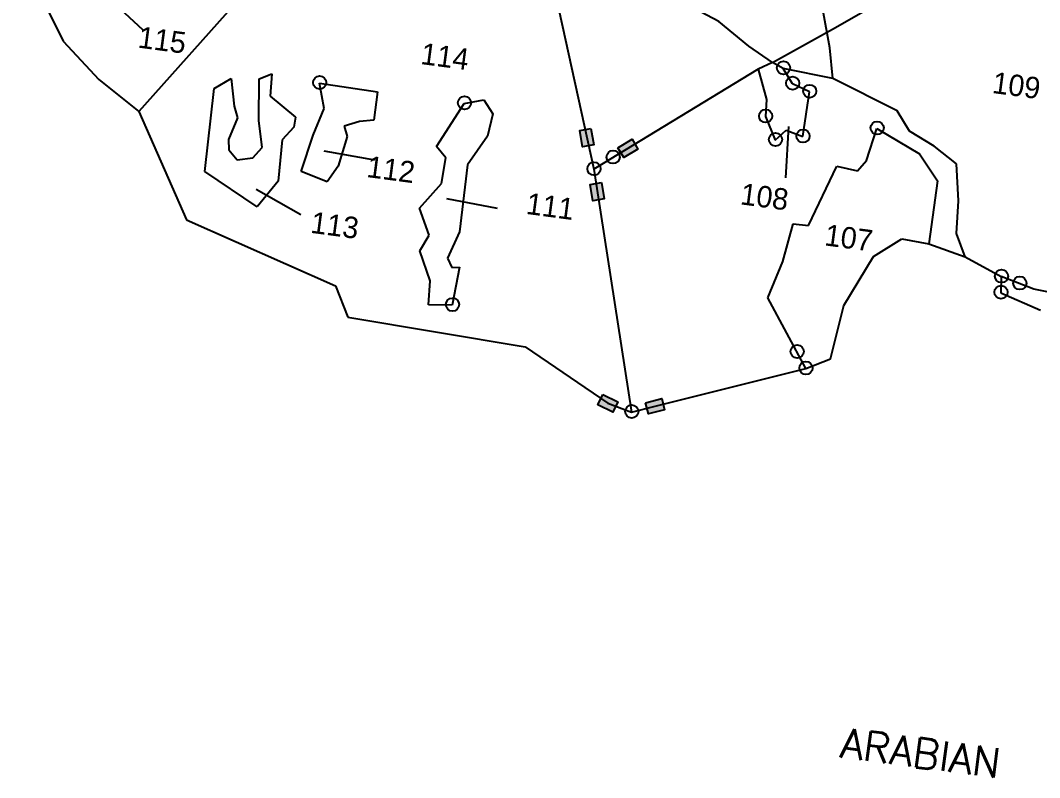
# Model space of a CAD drawing. Header units: metres. Extents: x 291285 to 296393, y 1982985 to 1990470.
# Drawn here: x 292150 to 293031, y 1983592 to 1984246 of the extents above; entities that cross this region are included whole.
import ezdxf

# ---------------------------------------------------------------- set-up
doc = ezdxf.new("R2010")
doc.units = ezdxf.units.M
for name, color, linetype in [('LINE_WATER', 4, 'Continuous'), ('POLY_PARCEL', 6, 'Continuous'), ('SYM_STONE', 1, 'Continuous'), ('TEXT_MAPOUT', 7, 'Continuous'), ('TEXT_PARCEL', 7, 'Continuous'), ('V_BOUND_LINE', 7, 'Continuous')]:
    doc.layers.add(name, color=color, linetype=linetype)
doc.styles.get("Standard").update_dxf_attribs({"font": 'simplex.shx'})
doc.styles.add('TEXT_MAP', font='')
doc.styles.get('TEXT_MAP').set_extended_font_data('Kruti Dev 050')
doc.dimstyles.get("Standard").update_dxf_attribs({"dimtxt": 0.18, "dimasz": 0.18, "dimexe": 0.18, "dimexo": 0.0625, "dimgap": 0.09, "dimtad": 0, "dimtih": 1, "dimtoh": 1, "dimdec": 4, "dimzin": 0, "dimdsep": 46, "dimtxsty": 'Standard', "dimcen": 0.09, "dimadec": 0, "dimazin": 0, "dimtfac": 1, "dimtdec": 4, "dimtofl": 0, "dimtmove": 0, "dimatfit": 3, "dimfxl": 1, "dimtolj": 1, "dimtzin": 0, "dimarcsym": 0})

msp = doc.modelspace()

# ---------------------------------------------------------------- hatches: boundary and pattern name
for points in [[(292635.87, 1984137.13), (292645.63, 1984138.86), (292643.13, 1984152.96), (292633.38, 1984151.23)], [(292683.77, 1984135.18), (292678.63, 1984143.64), (292666.39, 1984136.2), (292671.54, 1984127.74)], [(292644.7, 1984090.53), (292654.49, 1984092.06), (292652.28, 1984106.21), (292642.49, 1984104.68)], [(292662, 1983907.92), (292666.31, 1983916.84), (292653.42, 1983923.07), (292649.1, 1983914.15)], [(292706.73, 1983909.88), (292704.33, 1983919.49), (292690.43, 1983916.01), (292692.83, 1983906.4)]]:
    msp.add_hatch(color=256).paths.add_polyline_path(points)

# ---------------------------------------------------------------- linework, layer by layer
for points in [[(292643.13, 1984152.96), (292645.63, 1984138.86), (292635.87, 1984137.13), (292633.38, 1984151.23)], [(292666.39, 1984136.2), (292678.63, 1984143.64), (292683.77, 1984135.18), (292671.54, 1984127.74)], [(292652.28, 1984106.21), (292654.49, 1984092.06), (292644.7, 1984090.53), (292642.49, 1984104.68)], [(292653.42, 1983923.07), (292666.31, 1983916.84), (292662, 1983907.92), (292649.1, 1983914.15)], [(292690.43, 1983916.01), (292704.33, 1983919.49), (292706.73, 1983909.88), (292692.83, 1983906.4)]]:
    msp.add_lwpolyline(points, close=True)
at = {"layer": 'LINE_WATER'}
for p, q in [((292753.82, 1984245.51), (292717.65, 1984264.78)), ((292849.8, 1984222.62), (292844.2, 1984252.73)), ((292779.61, 1984224.13), (292753.82, 1984245.51)), ((292799.99, 1984209.92), (292779.61, 1984224.13)), ((292852.3, 1984196.06), (292849.8, 1984222.62))]:
    msp.add_line(p, q, dxfattribs=at)
at = {"layer": 'POLY_PARCEL'}
for p, q in [((292568.61, 1984469.55), (292645.48, 1984117.69)), ((292854.59, 1984240.12), (293083.54, 1984372.27)), ((292386.97, 1984318.72), (292252.04, 1984167.65)), ((292799.99, 1984209.92), (292854.59, 1984240.12)), ((292799.99, 1984209.92), (292787.79, 1984204.25)), ((292809.39, 1984204.86), (292799.99, 1984209.92)), ((292356.36, 1984195.79), (292367.09, 1984200.27)), ((292367.09, 1984200.27), (292365.6, 1984180.96)), ((292787.79, 1984204.25), (292645.48, 1984117.69)), ((292787.79, 1984204.25), (292795.03, 1984178.07)), ((292817.35, 1984191.65), (292809.39, 1984204.86)), ((292852.3, 1984196.06), (292809.39, 1984204.86)), ((292317.44, 1984187.63), (292332.04, 1984196.14)), ((292332.04, 1984196.14), (292334.49, 1984172.37)), ((292356.01, 1984159.99), (292356.36, 1984195.79)), ((292408.29, 1984192.14), (292458.63, 1984184.75)), ((292412.41, 1984170.2), (292408.29, 1984192.14)), ((292832.08, 1984184.63), (292817.35, 1984191.65)), ((292907.97, 1984168.23), (292852.3, 1984196.06)), ((292309.15, 1984115.83), (292317.44, 1984187.63)), ((292365.6, 1984180.96), (292387.56, 1984162.78)), ((292458.63, 1984184.75), (292455.37, 1984160.09)), ((292826.3, 1984145.94), (292832.08, 1984184.63)), ((292334.49, 1984172.37), (292337.53, 1984162.14)), ((292509.59, 1984137.42), (292533.53, 1984174.65)), ((292533.53, 1984174.65), (292550.52, 1984177.57)), ((292550.52, 1984177.57), (292558.16, 1984165.49)), ((292795.03, 1984178.07), (292793.95, 1984163.22)), ((292402.91, 1984147.3), (292412.41, 1984170.2)), ((292558.16, 1984165.49), (292553.59, 1984146.36)), ((292793.95, 1984163.22), (292802.52, 1984142.91)), ((292918.47, 1984150.54), (292907.97, 1984168.23)), ((292337.53, 1984162.14), (292329.75, 1984143.35)), ((292358.81, 1984136.48), (292356.01, 1984159.99)), ((292387.56, 1984162.78), (292386.25, 1984154.03)), ((292442.85, 1984158.98), (292429.59, 1984155.02)), ((292429.59, 1984155.02), (292432.27, 1984145.99)), ((292455.37, 1984160.09), (292442.85, 1984158.98)), ((292386.25, 1984154.03), (292376.18, 1984143.11)), ((292392.63, 1984115.64), (292402.91, 1984147.3)), ((292432.27, 1984145.99), (292424.62, 1984120.26)), ((292553.59, 1984146.36), (292536.46, 1984121.51)), ((292802.52, 1984142.91), (292811.83, 1984151.6)), ((292811.83, 1984151.6), (292826.3, 1984145.94)), ((292881.46, 1984125.26), (292890.32, 1984152.88)), ((292890.32, 1984152.88), (292927.34, 1984130.98)), ((292940.02, 1984137.63), (292918.47, 1984150.54)), ((292329.75, 1984143.35), (292329.92, 1984134.41)), ((292376.18, 1984143.11), (292372.52, 1984107.44)), ((292517.71, 1984127.68), (292509.59, 1984137.42)), ((292959.16, 1984122.27), (292940.02, 1984137.63)), ((292329.92, 1984134.41), (292337.1, 1984125.74)), ((292350.83, 1984127.71), (292358.81, 1984136.48)), ((292927.34, 1984130.98), (292942.67, 1984107.8)), ((292337.1, 1984125.74), (292350.83, 1984127.71)), ((292424.62, 1984120.26), (292414.93, 1984106.97)), ((292513.86, 1984105.5), (292517.71, 1984127.68)), ((292536.46, 1984121.51), (292529.36, 1984063.61)), ((292831.34, 1984069.12), (292855.82, 1984120.33)), ((292855.82, 1984120.33), (292873.67, 1984116.23)), ((292873.67, 1984116.23), (292881.46, 1984125.26)), ((292960.85, 1984090.48), (292959.16, 1984122.27)), ((292354.46, 1984085.33), (292309.15, 1984115.83)), ((292414.93, 1984106.97), (292392.63, 1984115.64)), ((292645.48, 1984117.69), (292678.17, 1983907.92)), ((292372.52, 1984107.44), (292354.46, 1984085.33)), ((292494.98, 1984084.21), (292513.86, 1984105.5)), ((292942.67, 1984107.8), (292935.39, 1984053.21)), ((292503.14, 1984060.81), (292494.98, 1984084.21)), ((292959.2, 1984062.26), (292960.85, 1984090.48)), ((292809.19, 1984038.06), (292818, 1984070.54)), ((292818, 1984070.54), (292831.34, 1984069.12)), ((292495.26, 1984047.28), (292503.14, 1984060.81)), ((292529.36, 1984063.61), (292519.14, 1984040.8)), ((292966.64, 1984041.93), (292959.2, 1984062.26)), ((292504.18, 1984021.2), (292495.26, 1984047.28)), ((292519.14, 1984040.8), (292522.69, 1984032.77)), ((292522.69, 1984032.77), (292529.57, 1984033.15)), ((292529.57, 1984033.15), (292523.19, 1984000.24)), ((292795.99, 1984006.51), (292809.19, 1984038.06)), ((293026.08, 1984014.22), (292997.88, 1984024.92)), ((292502.74, 1984000.54), (292504.18, 1984021.2)), ((293067.63, 1984005.6), (293026.08, 1984014.22)), ((292828.81, 1983945.48), (292795.99, 1984006.51)), ((292523.19, 1984000.24), (292502.74, 1984000.54))]:
    msp.add_line(p, q, dxfattribs=at)
at = {"layer": 'SYM_STONE'}
for centre in [(292809.63, 1984205.35), (292408.53, 1984192.63), (292817.59, 1984192.14), (292832.32, 1984185.12), (292533.76, 1984175.14), (292794.19, 1984163.71), (292890.56, 1984153.37), (292802.75, 1984143.4), (292826.54, 1984146.43), (292662.28, 1984128.25), (292645.72, 1984118.17), (292998.12, 1984025.41), (293014.03, 1984019.37), (292997.7, 1984011.45), (292523.42, 1984000.73), (292821.41, 1983960.18), (292829.05, 1983945.97), (292678.41, 1983908.41)]:
    msp.add_circle(centre, 5.69, dxfattribs=at)
at = {"layer": 'V_BOUND_LINE'}
for p, q in [((292149.73, 1984303.59), (292186.81, 1984228.33)), ((292186.81, 1984228.33), (292217.65, 1984195.37)), ((292217.65, 1984195.37), (292252.04, 1984167.65)), ((292252.04, 1984167.65), (292293.47, 1984074.08)), ((292293.47, 1984074.08), (292422.15, 1984017.02)), ((292887.43, 1984042.4), (292912.07, 1984057.73)), ((292912.07, 1984057.73), (292935.39, 1984053.21)), ((292935.39, 1984053.21), (292966.64, 1984041.93)), ((292861.79, 1984000.03), (292887.43, 1984042.4)), ((292966.64, 1984041.93), (292997.88, 1984024.92)), ((292997.88, 1984024.92), (292997.46, 1984010.96)), ((292422.15, 1984017.02), (292432.86, 1983989.86)), ((292997.46, 1984010.96), (293031.81, 1983995.84)), ((292850.23, 1983953.8), (292861.79, 1984000.03)), ((292432.86, 1983989.86), (292586.33, 1983964.4)), ((292586.33, 1983964.4), (292657.71, 1983915.49)), ((292828.81, 1983945.48), (292850.23, 1983953.8)), ((292698.58, 1983912.94), (292828.81, 1983945.48)), ((292657.71, 1983915.49), (292678.17, 1983907.92)), ((292678.17, 1983907.92), (292698.58, 1983912.94))]:
    msp.add_line(p, q, dxfattribs=at)

# ---------------------------------------------------------------- texts
at = {"layer": 'TEXT_MAPOUT'}
msp.add_text('ARABIAN ', height=25.723, rotation=352.46292, dxfattribs=at).set_placement((292857.78, 1983609.66))
at = {"layer": 'TEXT_PARCEL', "style": 'TEXT_MAP'}
for s, p in [('115', (292250.69, 1984222.93)), ('114', (292495.19, 1984208.71)), ('109', (292989.41, 1984183.69)), ('112', (292448.51, 1984111.06)), ('108', (292771.58, 1984087.5)), ('111', (292586.32, 1984079.22)), ('113', (292400, 1984062.87)), ('107', (292844.42, 1984052.02))]:
    msp.add_text(s, height=18.521, rotation=352.46292, dxfattribs=at).set_placement(p)

# ---------------------------------------------------------------- leaders
for points in [[(292255.96, 1984237.78), (292223.49, 1984268.12)], [(292811.64, 1984110.29), (292814.32, 1984154.65)], [(292456.31, 1984125.61), (292412.54, 1984133.27)], [(292392.11, 1984078.31), (292353.51, 1984100.32)], [(292562.21, 1984083.89), (292518.55, 1984092.16)]]:
    msp.add_leader(points, dimstyle='Standard', override={"dimtxt": 2.5, "dimasz": 2.5, "dimexe": 1.25, "dimexo": 0.625, "dimgap": 0.625, "dimtad": 1, "dimtih": 0, "dimtoh": 0, "dimzin": 8, "dimcen": 2.5, "dimtofl": 1})

doc.saveas('drawing.dxf')
